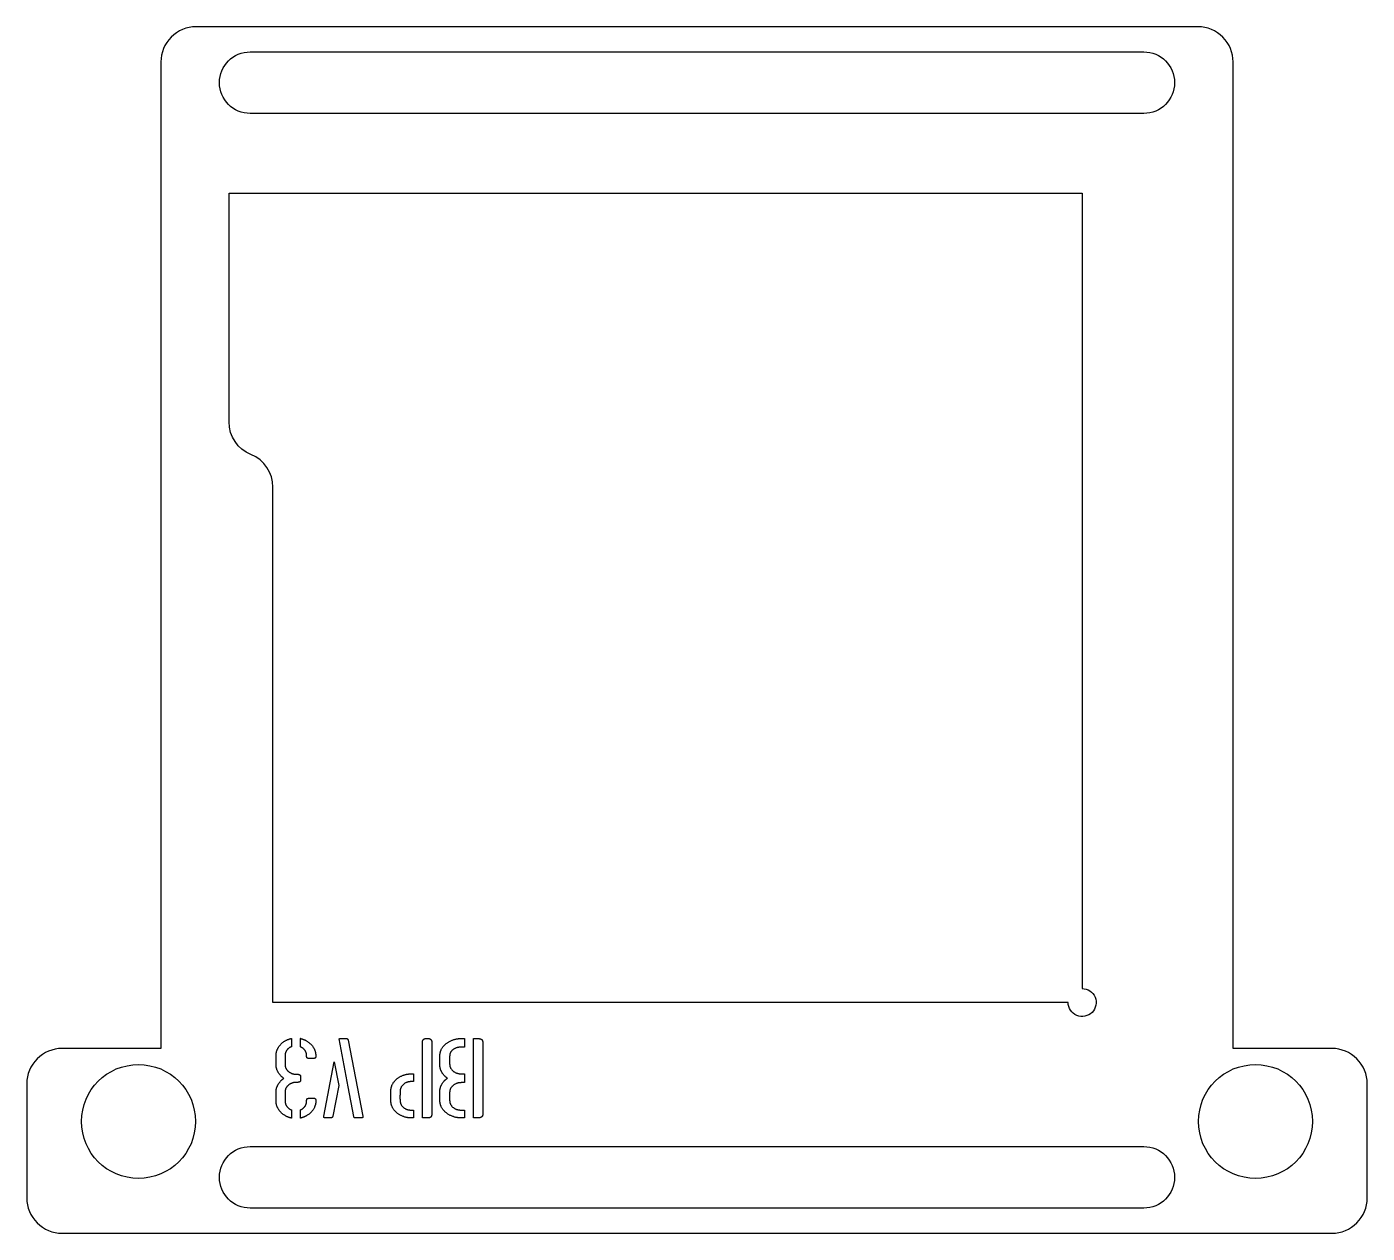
# Model space of a CAD drawing. Header units: millimetres. Extents: x -38.1 to 38.1, y -34.3 to 34.3.
import ezdxf

# ---------------------------------------------------------------- set-up
doc = ezdxf.new("R2010")
doc.units = ezdxf.units.MM

msp = doc.modelspace()

# ---------------------------------------------------------------- linework, layer by layer
for p, q in [((-23.058, -23.223), (-23.058, -23.693)), ((-22.547, -23.699), (-22.547, -23.26)), ((-20.256, -23.223), (-19.971, -23.223)), ((-19.83, -23.326), (-18.996, -27.644)), ((-15.411, -23.223), (-15.274, -23.223)), ((-15.082, -23.389), (-15.082, -27.569)), ((-12.181, -23.436), (-12.181, -27.531)), ((-23.932, -24.695), (-23.932, -24.194)), ((-23.418, -24.182), (-23.418, -24.711)), ((-14.619, -24.717), (-14.619, -24.219)), ((-14.061, -24.213), (-14.061, -24.686)), ((-22.547, -25.488), (-22.547, -25.604)), ((-23.932, -26.779), (-23.932, -26.272)), ((-23.418, -26.259), (-23.418, -26.786)), ((-14.619, -26.742), (-14.619, -26.24)), ((-14.061, -26.272), (-14.061, -26.748)), ((-23.058, -27.281), (-23.058, -27.748)), ((-22.547, -27.748), (-22.547, -27.281)), ((-21.673, -26.779), (-21.673, -26.855)), ((-20.826, -27.741), (-21.146, -27.741)), ((-19.094, -27.741), (-19.413, -27.741))]:
    msp.add_line(p, q)
for points in [[(38.1, -25.79, 0.414214), (36.1, -23.79), (30.48, -23.79), (30.48, 32.29, 0.414214), (28.48, 34.29), (-28.48, 34.29, 0.414214), (-30.48, 32.29), (-30.48, -23.79), (-36.1, -23.79, 0.414214), (-38.1, -25.79), (-38.1, -32.29, 0.414214), (-36.1, -34.29), (36.1, -34.29, 0.414214), (38.1, -32.29)], [(-25.4, 32.865), (25.4, 32.865, -1), (25.4, 29.365), (-25.4, 29.365, -1)], [(-24.105, 8.117, 0.305615), (-25.355, 9.971, -0.305615), (-26.605, 11.825), (-26.605, 24.825), (21.895, 24.825), (21.895, -20.381, -2.414214), (21.101, -21.175), (-24.105, -21.175)], [(-25.4, -29.365), (25.4, -29.365, -1), (25.4, -32.865), (-25.4, -32.865, -1)]]:
    msp.add_lwpolyline(points, format="xyb", close=True)
for points in [[(-19.51, -27.657), (-19.836, -25.965), (-20.35, -23.241)], [(-15.274, -27.741), (-15.603, -27.741), (-15.603, -23.389)], [(-13.4, -23.223), (-13.221, -23.223), (-13.221, -23.711), (-13.4, -23.711)], [(-12.469, -27.741), (-12.701, -27.741), (-12.701, -23.223), (-12.469, -23.223)], [(-21.807, -24.351), (-21.936, -24.351), (-22.071, -24.351)], [(-21.218, -27.632), (-20.62, -24.545), (-20.369, -25.899), (-20.704, -27.638)], [(-16.245, -25.231), (-16.117, -25.231), (-16.117, -25.673), (-16.258, -25.673)], [(-13.4, -25.231), (-13.221, -25.231), (-13.221, -25.733), (-13.4, -25.733)], [(-22.008, -26.62), (-21.93, -26.62), (-21.826, -26.62)], [(-16.258, -27.293), (-16.117, -27.293), (-16.117, -27.741), (-16.245, -27.741)], [(-13.412, -27.293), (-13.221, -27.293), (-13.221, -27.741), (-13.4, -27.741)]]:
    msp.add_lwpolyline(points)
for centre in [(-31.75, -27.94), (31.75, -27.94)]:
    msp.add_circle(centre, 3.239)
for points in [[(-23.932, -24.194), (-23.929, -23.965), (-23.706, -23.561), (-23.315, -23.276), (-23.058, -23.223)], [(-22.547, -23.26), (-22.547, -23.251), (-22.547, -23.232), (-22.553, -23.223)], [(-22.553, -23.223), (-22.293, -23.279), (-21.898, -23.567), (-21.676, -23.968), (-21.673, -24.197)], [(-20.35, -23.241), (-20.331, -23.229), (-20.287, -23.223), (-20.256, -23.223)], [(-19.971, -23.223), (-19.921, -23.219), (-19.852, -23.251), (-19.83, -23.326)], [(-15.603, -23.389), (-15.599, -23.32), (-15.49, -23.226), (-15.411, -23.223)], [(-15.274, -23.223), (-15.195, -23.226), (-15.086, -23.32), (-15.082, -23.389)], [(-14.619, -24.219), (-14.612, -23.903), (-14.246, -23.458), (-13.688, -23.223), (-13.4, -23.223)], [(-12.469, -23.223), (-12.334, -23.223), (-12.181, -23.317), (-12.181, -23.436)], [(-23.058, -23.693), (-23.221, -23.758), (-23.415, -24.019), (-23.418, -24.182)], [(-22.193, -24.185), (-22.196, -24.019), (-22.384, -23.762), (-22.547, -23.699)], [(-22.071, -24.351), (-22.149, -24.357), (-22.196, -24.291), (-22.193, -24.185)], [(-21.673, -24.197), (-21.669, -24.301), (-21.723, -24.357), (-21.807, -24.351)], [(-13.4, -23.711), (-13.682, -23.715), (-14.055, -23.987), (-14.061, -24.213)], [(-23.496, -25.488), (-23.7, -25.341), (-23.929, -24.93), (-23.932, -24.695)], [(-23.418, -24.711), (-23.415, -24.871), (-23.236, -25.115), (-22.957, -25.25), (-22.801, -25.25)], [(-14.189, -25.482), (-14.39, -25.341), (-14.615, -24.946), (-14.619, -24.717)], [(-14.061, -24.686), (-14.055, -24.918), (-13.682, -25.225), (-13.4, -25.231)], [(-23.932, -26.272), (-23.929, -26.043), (-23.7, -25.632), (-23.496, -25.488)], [(-22.801, -25.72), (-22.954, -25.72), (-23.233, -25.855), (-23.415, -26.096), (-23.418, -26.259)], [(-22.801, -25.25), (-22.653, -25.25), (-22.547, -25.307), (-22.544, -25.413), (-22.547, -25.488)], [(-22.547, -25.604), (-22.541, -25.667), (-22.644, -25.72), (-22.801, -25.72)], [(-17.404, -26.168), (-17.383, -25.874), (-17.035, -25.457), (-16.518, -25.231), (-16.245, -25.231)], [(-16.258, -25.673), (-16.524, -25.679), (-16.872, -25.993), (-16.878, -26.218)], [(-14.619, -26.24), (-14.615, -26.012), (-14.39, -25.62), (-14.189, -25.482)], [(-13.4, -25.733), (-13.682, -25.739), (-14.055, -26.043), (-14.061, -26.272)], [(-22.193, -26.786), (-22.193, -26.673), (-22.127, -26.613), (-22.008, -26.62)], [(-21.826, -26.62), (-21.729, -26.613), (-21.669, -26.673), (-21.673, -26.779)], [(-17.404, -26.786), (-17.414, -26.475), (-17.404, -26.168)], [(-16.878, -26.218), (-16.881, -26.353), (-16.891, -26.616), (-16.878, -26.748)], [(-23.058, -27.748), (-23.308, -27.691), (-23.7, -27.406), (-23.929, -27.008), (-23.932, -26.779)], [(-23.418, -26.786), (-23.415, -26.952), (-23.221, -27.209), (-23.058, -27.281)], [(-22.547, -27.281), (-22.384, -27.209), (-22.196, -26.952), (-22.193, -26.786)], [(-21.673, -26.855), (-21.707, -27.18), (-22.183, -27.663), (-22.547, -27.748)], [(-16.245, -27.741), (-16.518, -27.738), (-17.041, -27.506), (-17.389, -27.08), (-17.404, -26.786)], [(-16.878, -26.748), (-16.872, -26.98), (-16.524, -27.287), (-16.258, -27.293)], [(-13.4, -27.741), (-13.685, -27.741), (-14.243, -27.5), (-14.612, -27.055), (-14.619, -26.742)], [(-14.061, -26.748), (-14.055, -26.98), (-13.694, -27.287), (-13.412, -27.293)], [(-21.146, -27.741), (-21.19, -27.741), (-21.228, -27.694), (-21.218, -27.632)], [(-20.704, -27.638), (-20.72, -27.701), (-20.783, -27.741), (-20.826, -27.741)], [(-19.413, -27.741), (-19.46, -27.738), (-19.501, -27.707), (-19.51, -27.657)], [(-18.996, -27.644), (-18.987, -27.701), (-19.04, -27.741), (-19.094, -27.741)], [(-15.082, -27.569), (-15.086, -27.641), (-15.195, -27.738), (-15.274, -27.741)], [(-12.181, -27.531), (-12.181, -27.644), (-12.334, -27.741), (-12.469, -27.741)]]:
    msp.add_open_spline(points, degree=2)

doc.saveas('drawing.dxf')
